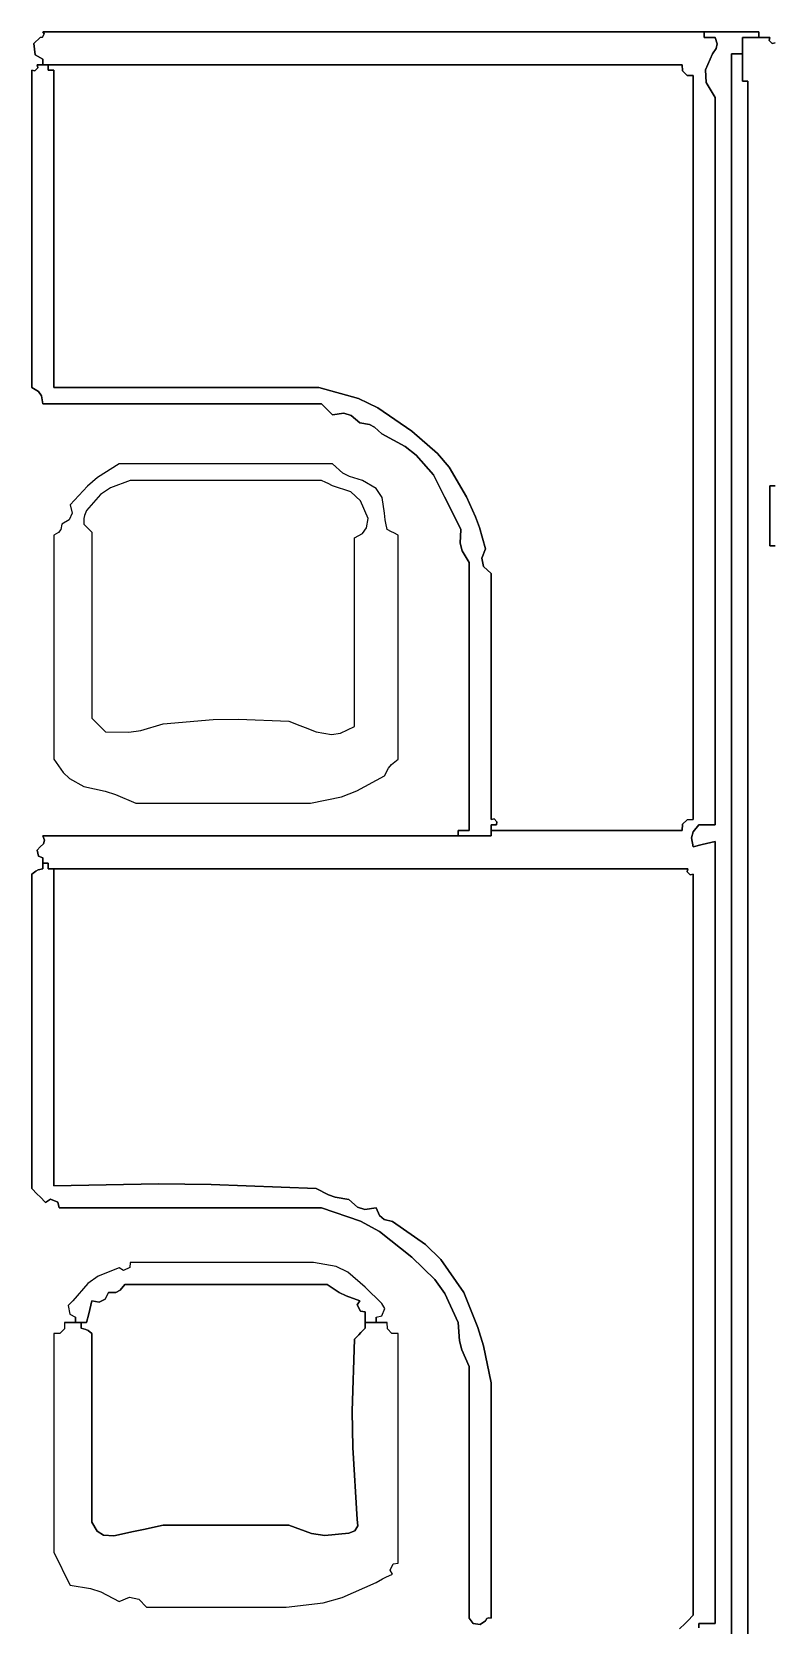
# Model space of a CAD drawing. Extents: x 0 to 5.85, y 0 to 5.4.
# Drawn here: x 1.524 to 1.977, y 0.776 to 1.747 of the extents above; entities that cross this region are included whole.
import ezdxf

# ---------------------------------------------------------------- set-up
doc = ezdxf.new("R2010")
doc.units = 0
doc.header["$LTSCALE"] = 0.40404
doc.layers.get('0').update_dxf_attribs({"linetype": 'CONTINUOUS'})

msp = doc.modelspace()

# ---------------------------------------------------------------- linework, layer by layer
for p, q in [((1.524868, 1.740035), (1.528725, 1.74378)), ((1.528725, 1.74378), (1.524868, 1.740035)), ((1.525731, 1.733123), (1.524868, 1.740035)), ((1.524868, 1.740035), (1.525731, 1.733123)), ((1.528725, 1.74378), (1.530207, 1.743939)), ((1.530207, 1.743939), (1.528725, 1.74378)), ((1.530207, 1.743939), (1.531154, 1.745832)), ((1.531154, 1.745832), (1.530207, 1.743939)), ((1.531154, 1.745832), (1.530392, 1.747114)), ((1.530392, 1.747114), (1.96717, 1.747114)), ((1.96717, 1.747114), (1.530392, 1.747114)), ((1.530392, 1.747114), (1.96717, 1.747114)), ((1.933828, 1.747114), (1.530392, 1.747114)), ((1.530392, 1.747114), (1.933828, 1.747114)), ((1.933828, 1.747114), (1.530392, 1.747114)), ((1.530392, 1.747114), (1.531154, 1.745832)), ((1.933828, 1.74378), (1.933828, 1.747114)), ((1.933828, 1.747114), (1.933828, 1.74378)), ((1.933828, 1.74378), (1.933828, 1.747114)), ((1.96717, 1.747114), (1.933828, 1.747114)), ((1.933828, 1.747114), (1.96717, 1.747114)), ((1.96717, 1.747114), (1.933828, 1.747114)), ((1.933828, 1.747114), (1.933828, 1.74378)), ((1.933828, 1.74378), (1.933828, 1.747114)), ((1.933828, 1.747114), (1.933828, 1.74378)), ((1.936496, 1.74378), (1.933828, 1.74378)), ((1.933828, 1.74378), (1.936496, 1.74378)), ((1.937829, 1.74378), (1.936496, 1.74378)), ((1.936496, 1.74378), (1.937829, 1.74378)), ((1.940497, 1.74378), (1.937829, 1.74378)), ((1.937829, 1.74378), (1.940497, 1.74378)), ((1.941684, 1.739901), (1.940497, 1.74378)), ((1.940497, 1.74378), (1.941684, 1.739901)), ((1.941211, 1.737061), (1.941684, 1.739901)), ((1.941684, 1.739901), (1.941211, 1.737061)), ((1.957168, 1.733777), (1.957168, 1.74378)), ((1.957168, 1.74378), (1.957168, 1.733777)), ((1.957168, 1.733777), (1.957168, 1.74378)), ((1.957168, 1.74378), (1.96717, 1.74378)), ((1.96717, 1.74378), (1.957168, 1.74378)), ((1.957168, 1.74378), (1.96717, 1.74378)), ((1.973839, 1.74378), (1.957168, 1.74378)), ((1.957168, 1.74378), (1.973839, 1.74378)), ((1.973839, 1.74378), (1.957168, 1.74378)), ((1.957168, 1.74378), (1.957168, 1.717106)), ((1.957168, 1.717106), (1.957168, 1.74378)), ((1.957168, 1.74378), (1.957168, 1.717106)), ((1.96717, 1.747114), (1.96717, 1.74378)), ((1.96717, 1.74378), (1.96717, 1.747114)), ((1.96717, 1.747114), (1.96717, 1.74378)), ((1.96717, 1.74378), (1.96717, 1.747114)), ((1.96717, 1.747114), (1.96717, 1.74378)), ((1.96717, 1.74378), (1.96717, 1.747114)), ((1.96717, 1.74378), (1.973839, 1.74378)), ((1.973839, 1.74378), (1.96717, 1.74378)), ((1.96717, 1.74378), (1.973839, 1.74378)), ((1.973839, 1.74378), (1.973437, 1.741937)), ((1.973437, 1.741937), (1.973839, 1.74378)), ((1.973437, 1.741937), (1.97533, 1.740044)), ((1.97533, 1.740044), (1.973437, 1.741937)), ((1.97533, 1.740044), (1.977173, 1.740446)), ((1.977173, 1.740446), (1.97533, 1.740044)), ((1.530392, 1.730443), (1.525731, 1.733123)), ((1.525731, 1.733123), (1.530392, 1.730443)), ((1.530392, 1.727109), (1.530392, 1.730443)), ((1.530392, 1.730443), (1.530392, 1.727109)), ((1.530392, 1.727109), (1.530392, 1.730443)), ((1.530392, 1.730443), (1.530392, 1.727109)), ((1.530392, 1.727109), (1.530392, 1.730443)), ((1.530392, 1.730443), (1.530392, 1.727109)), ((1.934556, 1.723978), (1.93883, 1.733777)), ((1.93883, 1.733777), (1.934556, 1.723978)), ((1.93883, 1.733777), (1.941211, 1.737061)), ((1.941211, 1.737061), (1.93883, 1.733777)), ((1.950499, 1.125621), (1.950499, 1.733777)), ((1.950499, 1.733777), (1.957168, 1.733777)), ((1.957168, 1.733777), (1.950499, 1.733777)), ((1.950499, 1.733777), (1.957168, 1.733777)), ((1.957168, 1.733777), (1.950499, 1.733777)), ((1.950499, 1.733777), (1.957168, 1.733777)), ((1.957168, 1.733777), (1.950499, 1.733777)), ((1.950499, 1.733777), (1.950499, 1.125621)), ((1.957168, 1.717106), (1.957168, 1.733777)), ((1.957168, 1.733777), (1.957168, 1.717106)), ((1.957168, 1.717106), (1.957168, 1.733777)), ((1.523723, 1.646421), (1.523723, 1.723775)), ((1.523723, 1.723775), (1.525566, 1.723373)), ((1.525566, 1.723373), (1.523723, 1.723775)), ((1.523723, 1.723775), (1.523723, 1.646421)), ((1.525566, 1.723373), (1.527459, 1.725266)), ((1.527459, 1.725266), (1.525566, 1.723373)), ((1.527459, 1.725266), (1.527058, 1.727109)), ((1.527058, 1.727109), (1.530392, 1.727109)), ((1.530392, 1.727109), (1.527058, 1.727109)), ((1.527058, 1.727109), (1.530392, 1.727109)), ((1.533726, 1.727109), (1.527058, 1.727109)), ((1.527058, 1.727109), (1.533726, 1.727109)), ((1.533726, 1.727109), (1.527058, 1.727109)), ((1.527058, 1.727109), (1.527459, 1.725266)), ((1.530392, 1.727109), (1.920492, 1.727109)), ((1.920492, 1.727109), (1.530392, 1.727109)), ((1.530392, 1.727109), (1.920492, 1.727109)), ((1.533726, 1.723775), (1.533726, 1.727109)), ((1.533726, 1.727109), (1.533726, 1.723775)), ((1.533726, 1.723775), (1.533726, 1.727109)), ((1.920492, 1.727109), (1.533726, 1.727109)), ((1.533726, 1.727109), (1.920492, 1.727109)), ((1.920492, 1.727109), (1.533726, 1.727109)), ((1.533726, 1.727109), (1.533726, 1.723775)), ((1.533726, 1.723775), (1.533726, 1.727109)), ((1.533726, 1.727109), (1.533726, 1.723775)), ((1.53506, 1.723775), (1.533726, 1.723775)), ((1.533726, 1.723775), (1.53506, 1.723775)), ((1.535726, 1.723775), (1.53506, 1.723775)), ((1.53506, 1.723775), (1.535726, 1.723775)), ((1.53706, 1.723775), (1.535726, 1.723775)), ((1.535726, 1.723775), (1.53706, 1.723775)), ((1.53706, 1.646421), (1.53706, 1.723775)), ((1.53706, 1.723775), (1.53706, 1.646421)), ((1.920625, 1.723339), (1.920492, 1.727109)), ((1.920492, 1.727109), (1.920625, 1.723339)), ((1.92339, 1.720574), (1.920625, 1.723339)), ((1.920625, 1.723339), (1.92339, 1.720574)), ((1.92716, 1.72044), (1.92339, 1.720574)), ((1.92339, 1.720574), (1.92716, 1.72044)), ((1.92716, 1.539061), (1.92716, 1.72044)), ((1.92716, 1.72044), (1.92716, 1.539061)), ((1.935037, 1.716294), (1.934556, 1.723978)), ((1.934556, 1.723978), (1.935037, 1.716294)), ((1.940497, 1.707104), (1.935037, 1.716294)), ((1.935037, 1.716294), (1.940497, 1.707104)), ((1.957168, 1.717106), (1.958501, 1.717106)), ((1.958501, 1.717106), (1.957168, 1.717106)), ((1.958501, 1.717106), (1.959168, 1.717106)), ((1.959168, 1.717106), (1.958501, 1.717106)), ((1.959168, 1.717106), (1.960502, 1.717106)), ((1.960502, 1.717106), (1.959168, 1.717106)), ((1.960502, 1.717106), (1.960502, 1.116953)), ((1.960502, 1.116953), (1.960502, 1.717106)), ((1.940497, 1.529725), (1.940497, 1.707104)), ((1.940497, 1.707104), (1.940497, 1.529725)), ((1.523723, 1.607745), (1.523723, 1.646421)), ((1.523723, 1.646421), (1.523723, 1.607745)), ((1.53706, 1.607745), (1.53706, 1.646421)), ((1.53706, 1.646421), (1.53706, 1.607745)), ((1.523723, 1.530392), (1.523723, 1.607745)), ((1.523723, 1.607745), (1.523723, 1.530392)), ((1.53706, 1.530392), (1.53706, 1.607745)), ((1.53706, 1.607745), (1.53706, 1.530392)), ((1.92716, 1.448371), (1.92716, 1.539061)), ((1.92716, 1.539061), (1.92716, 1.448371)), ((1.52783, 1.527891), (1.523723, 1.530392)), ((1.523723, 1.530392), (1.52783, 1.527891)), ((1.529663, 1.525142), (1.52783, 1.527891)), ((1.52783, 1.527891), (1.529663, 1.525142)), ((1.530392, 1.520389), (1.529663, 1.525142)), ((1.529663, 1.525142), (1.530392, 1.520389)), ((1.601743, 1.530392), (1.53706, 1.530392)), ((1.53706, 1.530392), (1.601743, 1.530392)), ((1.634085, 1.530392), (1.601743, 1.530392)), ((1.601743, 1.530392), (1.634085, 1.530392)), ((1.698768, 1.530392), (1.634085, 1.530392)), ((1.634085, 1.530392), (1.698768, 1.530392)), ((1.722886, 1.523595), (1.698768, 1.530392)), ((1.698768, 1.530392), (1.722886, 1.523595)), ((1.940497, 1.441036), (1.940497, 1.529725)), ((1.940497, 1.529725), (1.940497, 1.441036)), ((1.598409, 1.520389), (1.530392, 1.520389)), ((1.530392, 1.520389), (1.598409, 1.520389)), ((1.632418, 1.520389), (1.598409, 1.520389)), ((1.598409, 1.520389), (1.632418, 1.520389)), ((1.700435, 1.520389), (1.632418, 1.520389)), ((1.632418, 1.520389), (1.700435, 1.520389)), ((1.703103, 1.517722), (1.700435, 1.520389)), ((1.700435, 1.520389), (1.703103, 1.517722)), ((1.704436, 1.516388), (1.703103, 1.517722)), ((1.703103, 1.517722), (1.704436, 1.516388)), ((1.707104, 1.513721), (1.704436, 1.516388)), ((1.704436, 1.516388), (1.707104, 1.513721)), ((1.73484, 1.51797), (1.722886, 1.523595)), ((1.722886, 1.523595), (1.73484, 1.51797)), ((1.755449, 1.503718), (1.73484, 1.51797)), ((1.73484, 1.51797), (1.755449, 1.503718)), ((1.714, 1.514672), (1.707104, 1.513721)), ((1.707104, 1.513721), (1.714, 1.514672)), ((1.71854, 1.51331), (1.714, 1.514672)), ((1.714, 1.514672), (1.71854, 1.51331)), ((1.723775, 1.50872), (1.71854, 1.51331)), ((1.71854, 1.51331), (1.723775, 1.50872)), ((1.729649, 1.507689), (1.723775, 1.50872)), ((1.723775, 1.50872), (1.729649, 1.507689)), ((1.732762, 1.506133), (1.729649, 1.507689)), ((1.729649, 1.507689), (1.732762, 1.506133)), ((1.737111, 1.502051), (1.732762, 1.506133)), ((1.732762, 1.506133), (1.737111, 1.502051)), ((1.751351, 1.494447), (1.737111, 1.502051)), ((1.737111, 1.502051), (1.751351, 1.494447)), ((1.771248, 1.490139), (1.755449, 1.503718)), ((1.755449, 1.503718), (1.771248, 1.490139)), ((1.758085, 1.489131), (1.751351, 1.494447)), ((1.751351, 1.494447), (1.758085, 1.489131)), ((1.768786, 1.477045), (1.758085, 1.489131)), ((1.758085, 1.489131), (1.768786, 1.477045)), ((1.778283, 1.481696), (1.771248, 1.490139)), ((1.771248, 1.490139), (1.778283, 1.481696)), ((1.57707, 1.483713), (1.563811, 1.475448)), ((1.629084, 1.483713), (1.57707, 1.483713)), ((1.65509, 1.483713), (1.629084, 1.483713)), ((1.707104, 1.483713), (1.65509, 1.483713)), ((1.713372, 1.478188), (1.707104, 1.483713)), ((1.717403, 1.475989), (1.713372, 1.478188)), ((1.775455, 1.463708), (1.768786, 1.477045)), ((1.768786, 1.477045), (1.775455, 1.463708)), ((1.788791, 1.463708), (1.778283, 1.481696)), ((1.778283, 1.481696), (1.788791, 1.463708)), ((1.557583, 1.470259), (1.547063, 1.458707)), ((1.563811, 1.475448), (1.557583, 1.470259)), ((1.571634, 1.469117), (1.565689, 1.46503)), ((1.583739, 1.473711), (1.571634, 1.469117)), ((1.630417, 1.473711), (1.583739, 1.473711)), ((1.653757, 1.473711), (1.630417, 1.473711)), ((1.700435, 1.473711), (1.653757, 1.473711)), ((1.703103, 1.472377), (1.700435, 1.473711)), ((1.704436, 1.47171), (1.703103, 1.472377)), ((1.707104, 1.470376), (1.704436, 1.47171)), ((1.718309, 1.466684), (1.707104, 1.470376)), ((1.725442, 1.473711), (1.717403, 1.475989)), ((1.7242, 1.461245), (1.718309, 1.466684)), ((1.733656, 1.468708), (1.725442, 1.473711)), ((1.73732, 1.463212), (1.733656, 1.468708)), ((1.975172, 1.470376), (1.973839, 1.470376)), ((1.973839, 1.470376), (1.973839, 1.455706)), ((1.973839, 1.455706), (1.973839, 1.470376)), ((1.973839, 1.470376), (1.975172, 1.470376)), ((1.975839, 1.470376), (1.975172, 1.470376)), ((1.975172, 1.470376), (1.975839, 1.470376)), ((1.977173, 1.470376), (1.975839, 1.470376)), ((1.975839, 1.470376), (1.977173, 1.470376)), ((1.547063, 1.458707), (1.548224, 1.453763)), ((1.565689, 1.46503), (1.557065, 1.455373)), ((1.728776, 1.450371), (1.7242, 1.461245)), ((1.738778, 1.453705), (1.73732, 1.463212)), ((1.778789, 1.45704), (1.775455, 1.463708)), ((1.775455, 1.463708), (1.778789, 1.45704)), ((1.785457, 1.443703), (1.778789, 1.45704)), ((1.778789, 1.45704), (1.785457, 1.443703)), ((1.794388, 1.45142), (1.788791, 1.463708)), ((1.788791, 1.463708), (1.794388, 1.45142)), ((1.546442, 1.449606), (1.542061, 1.447037)), ((1.548224, 1.453763), (1.546442, 1.449606)), ((1.555508, 1.450436), (1.555398, 1.447037)), ((1.555859, 1.452193), (1.555508, 1.450436)), ((1.557065, 1.455373), (1.555859, 1.452193)), ((1.727873, 1.444706), (1.728776, 1.450371)), ((1.739261, 1.449678), (1.738778, 1.453705)), ((1.739596, 1.447669), (1.739261, 1.449678)), ((1.740446, 1.443703), (1.739596, 1.447669)), ((1.796748, 1.445015), (1.794388, 1.45142)), ((1.794388, 1.45142), (1.796748, 1.445015)), ((1.92716, 1.266991), (1.92716, 1.448371)), ((1.92716, 1.448371), (1.92716, 1.266991)), ((1.973839, 1.455706), (1.973839, 1.448371)), ((1.973839, 1.448371), (1.973839, 1.455706)), ((1.973839, 1.448371), (1.973839, 1.4337)), ((1.973839, 1.4337), (1.973839, 1.448371)), ((1.540037, 1.441871), (1.53706, 1.440369)), ((1.53706, 1.440369), (1.53706, 1.385688)), ((1.541453, 1.443759), (1.540037, 1.441871)), ((1.542061, 1.447037), (1.541453, 1.443759)), ((1.555398, 1.447037), (1.557399, 1.445037)), ((1.557399, 1.445037), (1.558399, 1.444036)), ((1.558399, 1.444036), (1.560399, 1.442036)), ((1.560399, 1.442036), (1.560399, 1.396691)), ((1.72044, 1.438702), (1.725506, 1.441393)), ((1.72044, 1.39269), (1.72044, 1.438702)), ((1.725506, 1.441393), (1.727873, 1.444706)), ((1.743113, 1.442369), (1.740446, 1.443703)), ((1.744447, 1.441702), (1.743113, 1.442369)), ((1.747114, 1.440369), (1.744447, 1.441702)), ((1.747114, 1.385688), (1.747114, 1.440369)), ((1.785016, 1.435466), (1.785457, 1.443703)), ((1.785457, 1.443703), (1.785016, 1.435466)), ((1.800461, 1.432033), (1.796748, 1.445015)), ((1.796748, 1.445015), (1.800461, 1.432033)), ((1.940497, 1.263657), (1.940497, 1.441036)), ((1.940497, 1.441036), (1.940497, 1.263657)), ((1.786193, 1.430758), (1.785016, 1.435466)), ((1.785016, 1.435466), (1.786193, 1.430758)), ((1.790458, 1.423698), (1.786193, 1.430758)), ((1.786193, 1.430758), (1.790458, 1.423698)), ((1.798106, 1.426354), (1.800461, 1.432033)), ((1.800461, 1.432033), (1.798106, 1.426354)), ((1.973839, 1.4337), (1.975172, 1.4337)), ((1.975172, 1.4337), (1.973839, 1.4337)), ((1.975172, 1.4337), (1.975839, 1.4337)), ((1.975839, 1.4337), (1.975172, 1.4337)), ((1.975839, 1.4337), (1.977173, 1.4337)), ((1.977173, 1.4337), (1.975839, 1.4337)), ((1.790458, 1.358348), (1.790458, 1.423698)), ((1.790458, 1.423698), (1.790458, 1.358348)), ((1.799257, 1.421177), (1.798106, 1.426354)), ((1.798106, 1.426354), (1.799257, 1.421177)), ((1.803795, 1.417029), (1.799257, 1.421177)), ((1.799257, 1.421177), (1.803795, 1.417029)), ((1.803795, 1.357014), (1.803795, 1.417029)), ((1.803795, 1.417029), (1.803795, 1.357014)), ((1.560399, 1.396691), (1.560399, 1.374018)), ((1.72044, 1.369684), (1.72044, 1.39269)), ((1.53706, 1.385688), (1.53706, 1.358348)), ((1.747114, 1.358348), (1.747114, 1.385688)), ((1.560399, 1.374018), (1.560399, 1.328673)), ((1.72044, 1.323672), (1.72044, 1.369684)), ((1.53706, 1.358348), (1.53706, 1.303667)), ((1.747114, 1.303667), (1.747114, 1.358348)), ((1.790458, 1.325673), (1.790458, 1.358348)), ((1.790458, 1.358348), (1.790458, 1.325673)), ((1.803795, 1.327006), (1.803795, 1.357014)), ((1.803795, 1.357014), (1.803795, 1.327006)), ((1.560399, 1.328673), (1.563734, 1.325339)), ((1.563734, 1.325339), (1.565401, 1.323672)), ((1.565401, 1.323672), (1.568735, 1.320338)), ((1.58288, 1.320208), (1.590201, 1.321254)), ((1.590201, 1.321254), (1.603744, 1.325339)), ((1.603744, 1.325339), (1.634319, 1.327897)), ((1.634319, 1.327897), (1.649773, 1.328233)), ((1.649773, 1.328233), (1.68043, 1.327006)), ((1.68043, 1.327006), (1.687099, 1.324339)), ((1.687099, 1.324339), (1.690433, 1.323005)), ((1.690433, 1.323005), (1.697101, 1.320338)), ((1.711946, 1.319576), (1.72044, 1.323672)), ((1.790458, 1.260323), (1.790458, 1.325673)), ((1.790458, 1.325673), (1.790458, 1.260323)), ((1.803795, 1.266991), (1.803795, 1.327006)), ((1.803795, 1.327006), (1.803795, 1.266991)), ((1.568735, 1.320338), (1.58288, 1.320208)), ((1.697101, 1.320338), (1.706403, 1.318784)), ((1.706403, 1.318784), (1.711946, 1.319576)), ((1.53706, 1.303667), (1.542734, 1.295538)), ((1.743026, 1.30044), (1.747114, 1.303667)), ((1.542734, 1.295538), (1.546767, 1.291872)), ((1.546767, 1.291872), (1.555398, 1.286996)), ((1.721985, 1.284358), (1.738778, 1.293665)), ((1.738778, 1.293665), (1.741215, 1.298268)), ((1.741215, 1.298268), (1.743026, 1.30044)), ((1.555398, 1.286996), (1.568378, 1.284158)), ((1.568378, 1.284158), (1.574817, 1.282125)), ((1.574817, 1.282125), (1.587073, 1.276994)), ((1.712571, 1.280871), (1.721985, 1.284358)), ((1.587073, 1.276994), (1.629751, 1.276994)), ((1.629751, 1.276994), (1.651089, 1.276994)), ((1.651089, 1.276994), (1.693767, 1.276994)), ((1.693767, 1.276994), (1.712571, 1.280871)), ((1.805655, 1.267307), (1.803795, 1.266991)), ((1.803795, 1.266991), (1.805655, 1.267307)), ((1.803795, 1.256988), (1.803795, 1.263657)), ((1.803795, 1.263657), (1.803795, 1.256988)), ((1.803795, 1.256988), (1.803795, 1.263657)), ((1.803795, 1.263657), (1.805129, 1.263657)), ((1.805129, 1.263657), (1.803795, 1.263657)), ((1.803795, 1.263657), (1.803795, 1.260323)), ((1.803795, 1.260323), (1.803795, 1.263657)), ((1.803795, 1.263657), (1.803795, 1.260323)), ((1.805129, 1.263657), (1.805796, 1.263657)), ((1.805796, 1.263657), (1.805129, 1.263657)), ((1.807445, 1.265516), (1.805655, 1.267307)), ((1.805655, 1.267307), (1.807445, 1.265516)), ((1.805796, 1.263657), (1.807129, 1.263657)), ((1.807129, 1.263657), (1.805796, 1.263657)), ((1.807129, 1.263657), (1.807445, 1.265516)), ((1.807445, 1.265516), (1.807129, 1.263657)), ((1.920492, 1.260323), (1.920625, 1.264092)), ((1.920625, 1.264092), (1.920492, 1.260323)), ((1.920625, 1.264092), (1.92339, 1.266858)), ((1.92339, 1.266858), (1.920625, 1.264092)), ((1.92339, 1.266858), (1.92716, 1.266991)), ((1.92716, 1.266991), (1.92339, 1.266858)), ((1.927021, 1.259394), (1.930494, 1.263657)), ((1.930494, 1.263657), (1.927021, 1.259394)), ((1.930494, 1.263657), (1.934495, 1.263657)), ((1.934495, 1.263657), (1.930494, 1.263657)), ((1.934495, 1.263657), (1.936496, 1.263657)), ((1.936496, 1.263657), (1.934495, 1.263657)), ((1.936496, 1.263657), (1.940497, 1.263657)), ((1.940497, 1.263657), (1.936496, 1.263657)), ((1.531438, 1.254446), (1.530392, 1.256988)), ((1.530392, 1.256988), (1.78379, 1.256988)), ((1.78379, 1.256988), (1.530392, 1.256988)), ((1.530392, 1.256988), (1.78379, 1.256988)), ((1.803795, 1.256988), (1.530392, 1.256988)), ((1.530392, 1.256988), (1.803795, 1.256988)), ((1.803795, 1.256988), (1.530392, 1.256988)), ((1.530392, 1.256988), (1.531438, 1.254446)), ((1.530844, 1.252071), (1.531438, 1.254446)), ((1.531438, 1.254446), (1.530844, 1.252071)), ((1.78379, 1.256988), (1.78379, 1.260323)), ((1.78379, 1.260323), (1.78379, 1.256988)), ((1.78379, 1.256988), (1.78379, 1.260323)), ((1.78379, 1.260323), (1.786457, 1.260323)), ((1.786457, 1.260323), (1.78379, 1.260323)), ((1.78379, 1.260323), (1.78379, 1.256988)), ((1.78379, 1.256988), (1.78379, 1.260323)), ((1.78379, 1.260323), (1.78379, 1.256988)), ((1.78379, 1.256988), (1.803795, 1.256988)), ((1.803795, 1.256988), (1.78379, 1.256988)), ((1.78379, 1.256988), (1.803795, 1.256988)), ((1.786457, 1.260323), (1.787791, 1.260323)), ((1.787791, 1.260323), (1.786457, 1.260323)), ((1.787791, 1.260323), (1.790458, 1.260323)), ((1.790458, 1.260323), (1.787791, 1.260323)), ((1.803795, 1.260323), (1.920492, 1.260323)), ((1.920492, 1.260323), (1.803795, 1.260323)), ((1.803795, 1.260323), (1.920492, 1.260323)), ((1.920492, 1.260323), (1.803795, 1.260323)), ((1.803795, 1.260323), (1.920492, 1.260323)), ((1.920492, 1.260323), (1.803795, 1.260323)), ((1.803795, 1.260323), (1.803795, 1.256988)), ((1.803795, 1.256988), (1.803795, 1.260323)), ((1.803795, 1.260323), (1.803795, 1.256988)), ((1.926101, 1.255716), (1.927021, 1.259394)), ((1.927021, 1.259394), (1.926101, 1.255716)), ((1.92716, 1.25032), (1.926101, 1.255716)), ((1.926101, 1.255716), (1.92716, 1.25032)), ((1.940497, 1.253654), (1.935162, 1.252321)), ((1.935162, 1.252321), (1.940497, 1.253654)), ((1.940497, 1.062939), (1.940497, 1.253654)), ((1.940497, 1.253654), (1.940497, 1.062939)), ((1.526898, 1.248265), (1.528725, 1.25032)), ((1.528725, 1.25032), (1.526898, 1.248265)), ((1.527813, 1.244606), (1.526898, 1.248265)), ((1.526898, 1.248265), (1.527813, 1.244606)), ((1.530392, 1.243652), (1.527813, 1.244606)), ((1.527813, 1.244606), (1.530392, 1.243652)), ((1.528725, 1.25032), (1.530844, 1.252071)), ((1.530844, 1.252071), (1.528725, 1.25032)), ((1.530392, 1.236983), (1.530392, 1.243652)), ((1.530392, 1.243652), (1.530392, 1.236983)), ((1.530392, 1.236983), (1.530392, 1.243652)), ((1.530392, 1.243652), (1.530392, 1.240318)), ((1.530392, 1.240318), (1.530392, 1.243652)), ((1.530392, 1.243652), (1.530392, 1.240318)), ((1.932495, 1.251654), (1.92716, 1.25032)), ((1.92716, 1.25032), (1.932495, 1.251654)), ((1.935162, 1.252321), (1.932495, 1.251654)), ((1.932495, 1.251654), (1.935162, 1.252321)), ((1.523723, 1.233649), (1.52608, 1.235477)), ((1.52608, 1.235477), (1.523723, 1.233649)), ((1.523723, 1.156963), (1.523723, 1.233649)), ((1.523723, 1.233649), (1.523723, 1.156963)), ((1.52608, 1.235477), (1.527516, 1.236195)), ((1.527516, 1.236195), (1.52608, 1.235477)), ((1.527516, 1.236195), (1.530392, 1.236983)), ((1.530392, 1.236983), (1.527516, 1.236195)), ((1.533726, 1.240318), (1.530392, 1.240318)), ((1.530392, 1.240318), (1.533726, 1.240318)), ((1.533726, 1.240318), (1.530392, 1.240318)), ((1.530392, 1.240318), (1.530392, 1.236983)), ((1.530392, 1.236983), (1.530392, 1.240318)), ((1.530392, 1.240318), (1.530392, 1.236983)), ((1.530392, 1.240318), (1.533726, 1.240318)), ((1.533726, 1.240318), (1.530392, 1.240318)), ((1.530392, 1.240318), (1.533726, 1.240318)), ((1.533726, 1.238984), (1.533726, 1.240318)), ((1.533726, 1.240318), (1.533726, 1.238984)), ((1.533726, 1.238317), (1.533726, 1.238984)), ((1.533726, 1.238984), (1.533726, 1.238317)), ((1.533726, 1.236983), (1.533726, 1.238317)), ((1.533726, 1.238317), (1.533726, 1.236983)), ((1.53706, 1.236983), (1.533726, 1.236983)), ((1.533726, 1.236983), (1.53706, 1.236983)), ((1.53706, 1.236983), (1.533726, 1.236983)), ((1.533726, 1.236983), (1.923826, 1.236983)), ((1.923826, 1.236983), (1.533726, 1.236983)), ((1.533726, 1.236983), (1.923826, 1.236983)), ((1.923826, 1.236983), (1.53706, 1.236983)), ((1.53706, 1.236983), (1.923826, 1.236983)), ((1.923826, 1.236983), (1.53706, 1.236983)), ((1.53706, 1.236983), (1.53706, 1.0436)), ((1.53706, 1.0436), (1.53706, 1.236983)), ((1.53706, 1.236983), (1.53706, 1.0436)), ((1.53706, 1.0436), (1.53706, 1.236983)), ((1.53706, 1.236983), (1.53706, 1.0436)), ((1.53706, 1.0436), (1.53706, 1.236983)), ((1.923424, 1.23514), (1.923826, 1.236983)), ((1.923826, 1.236983), (1.923424, 1.23514)), ((1.925317, 1.233247), (1.923424, 1.23514)), ((1.923424, 1.23514), (1.925317, 1.233247)), ((1.92716, 1.233649), (1.925317, 1.233247)), ((1.925317, 1.233247), (1.92716, 1.233649)), ((1.92716, 1.052936), (1.92716, 1.233649)), ((1.92716, 1.233649), (1.92716, 1.052936)), ((1.523723, 1.11862), (1.523723, 1.156963)), ((1.523723, 1.156963), (1.523723, 1.11862)), ((1.523723, 1.041933), (1.523723, 1.11862)), ((1.523723, 1.11862), (1.523723, 1.041933)), ((1.950499, 0.821544), (1.950499, 1.125621)), ((1.950499, 1.125621), (1.950499, 0.821544)), ((1.960502, 1.116953), (1.960502, 0.816876)), ((1.960502, 0.816876), (1.960502, 1.116953)), ((1.940497, 0.967581), (1.940497, 1.062939)), ((1.940497, 1.062939), (1.940497, 0.967581)), ((1.92716, 0.96258), (1.92716, 1.052936)), ((1.92716, 1.052936), (1.92716, 0.96258)), ((1.527058, 1.038599), (1.523723, 1.041933)), ((1.523723, 1.041933), (1.527058, 1.038599)), ((1.53706, 1.0436), (1.601067, 1.044881)), ((1.601067, 1.044881), (1.53706, 1.0436)), ((1.601067, 1.044881), (1.633135, 1.044547)), ((1.633135, 1.044547), (1.601067, 1.044881)), ((1.633135, 1.044547), (1.697101, 1.041933)), ((1.697101, 1.041933), (1.633135, 1.044547)), ((1.697101, 1.041933), (1.704615, 1.0381)), ((1.704615, 1.0381), (1.697101, 1.041933)), ((1.528725, 1.036932), (1.527058, 1.038599)), ((1.527058, 1.038599), (1.528725, 1.036932)), ((1.532059, 1.033598), (1.528725, 1.036932)), ((1.528725, 1.036932), (1.532059, 1.033598)), ((1.535093, 1.035519), (1.532059, 1.033598)), ((1.532059, 1.033598), (1.535093, 1.035519)), ((1.539522, 1.033747), (1.535093, 1.035519)), ((1.535093, 1.035519), (1.539522, 1.033747)), ((1.540394, 1.030264), (1.539522, 1.033747)), ((1.539522, 1.033747), (1.540394, 1.030264)), ((1.604411, 1.030264), (1.540394, 1.030264)), ((1.540394, 1.030264), (1.604411, 1.030264)), ((1.636419, 1.030264), (1.604411, 1.030264)), ((1.604411, 1.030264), (1.636419, 1.030264)), ((1.700435, 1.030264), (1.636419, 1.030264)), ((1.636419, 1.030264), (1.700435, 1.030264)), ((1.724121, 1.022059), (1.700435, 1.030264)), ((1.700435, 1.030264), (1.724121, 1.022059)), ((1.704615, 1.0381), (1.708795, 1.036707)), ((1.708795, 1.036707), (1.704615, 1.0381)), ((1.708795, 1.036707), (1.717106, 1.035265)), ((1.717106, 1.035265), (1.708795, 1.036707)), ((1.717106, 1.035265), (1.722341, 1.030675)), ((1.722341, 1.030675), (1.717106, 1.035265)), ((1.722341, 1.030675), (1.72688, 1.029313)), ((1.72688, 1.029313), (1.722341, 1.030675)), ((1.72688, 1.029313), (1.733777, 1.030264)), ((1.733777, 1.030264), (1.72688, 1.029313)), ((1.733777, 1.030264), (1.735879, 1.025498)), ((1.735879, 1.025498), (1.733777, 1.030264)), ((1.735728, 1.015728), (1.724121, 1.022059)), ((1.724121, 1.022059), (1.735728, 1.015728)), ((1.735879, 1.025498), (1.738714, 1.023136)), ((1.738714, 1.023136), (1.735879, 1.025498)), ((1.738714, 1.023136), (1.74378, 1.021928)), ((1.74378, 1.021928), (1.738714, 1.023136)), ((1.74378, 1.021928), (1.763924, 1.007949)), ((1.763924, 1.007949), (1.74378, 1.021928)), ((1.755449, 1.000256), (1.735728, 1.015728)), ((1.735728, 1.015728), (1.755449, 1.000256)), ((1.763924, 1.007949), (1.773145, 0.998728)), ((1.773145, 0.998728), (1.763924, 1.007949)), ((1.57707, 0.993588), (1.564153, 0.98852)), ((1.579634, 0.992064), (1.57707, 0.993588)), ((1.58342, 0.993957), (1.579634, 0.992064)), ((1.583739, 0.996922), (1.58342, 0.993957)), ((1.628417, 0.996922), (1.583739, 0.996922)), ((1.650756, 0.996922), (1.628417, 0.996922)), ((1.695434, 0.996922), (1.650756, 0.996922)), ((1.709247, 0.994524), (1.695434, 0.996922)), ((1.716503, 0.991087), (1.709247, 0.994524)), ((1.727109, 0.981918), (1.716503, 0.991087)), ((1.769503, 0.986576), (1.755449, 1.000256)), ((1.755449, 1.000256), (1.769503, 0.986576)), ((1.773145, 0.998728), (1.787124, 0.978584)), ((1.787124, 0.978584), (1.773145, 0.998728)), ((1.55783, 0.984057), (1.54873, 0.973583)), ((1.564153, 0.98852), (1.55783, 0.984057)), ((1.577613, 0.98009), (1.580405, 0.983585)), ((1.580405, 0.983585), (1.577613, 0.98009)), ((1.580405, 0.983585), (1.629751, 0.983585)), ((1.629751, 0.983585), (1.580405, 0.983585)), ((1.629751, 0.983585), (1.654424, 0.983585)), ((1.654424, 0.983585), (1.629751, 0.983585)), ((1.654424, 0.983585), (1.703769, 0.983585)), ((1.703769, 0.983585), (1.654424, 0.983585)), ((1.703769, 0.983585), (1.71124, 0.978662)), ((1.71124, 0.978662), (1.703769, 0.983585)), ((1.73111, 0.977917), (1.727109, 0.981918)), ((1.775548, 0.978042), (1.769503, 0.986576)), ((1.769503, 0.986576), (1.775548, 0.978042)), ((1.54873, 0.973583), (1.545968, 0.970612)), ((1.559066, 0.968248), (1.560399, 0.973583)), ((1.560399, 0.973583), (1.559066, 0.968248)), ((1.560399, 0.973583), (1.564807, 0.972817)), ((1.564807, 0.972817), (1.560399, 0.973583)), ((1.564807, 0.972817), (1.56837, 0.974599)), ((1.56837, 0.974599), (1.564807, 0.972817)), ((1.56837, 0.974599), (1.570402, 0.978584)), ((1.570402, 0.978584), (1.56837, 0.974599)), ((1.570402, 0.978584), (1.574873, 0.978719)), ((1.574873, 0.978719), (1.570402, 0.978584)), ((1.574873, 0.978719), (1.577613, 0.98009)), ((1.577613, 0.98009), (1.574873, 0.978719)), ((1.71124, 0.978662), (1.715354, 0.976605)), ((1.715354, 0.976605), (1.71124, 0.978662)), ((1.715354, 0.976605), (1.723775, 0.973583)), ((1.723775, 0.973583), (1.715354, 0.976605)), ((1.723775, 0.973583), (1.722251, 0.971019)), ((1.722251, 0.971019), (1.723775, 0.973583)), ((1.73311, 0.975917), (1.73111, 0.977917)), ((1.737111, 0.971915), (1.73311, 0.975917)), ((1.739032, 0.968881), (1.737111, 0.971915)), ((1.78379, 0.960246), (1.775548, 0.978042)), ((1.775548, 0.978042), (1.78379, 0.960246)), ((1.787124, 0.978584), (1.795762, 0.957274)), ((1.795762, 0.957274), (1.787124, 0.978584)), ((1.545968, 0.970612), (1.546821, 0.965495)), ((1.546821, 0.965495), (1.550397, 0.96358)), ((1.550397, 0.96358), (1.550397, 0.960246)), ((1.550397, 0.960246), (1.550397, 0.96358)), ((1.550397, 0.96358), (1.550397, 0.960246)), ((1.557065, 0.960246), (1.558399, 0.965581)), ((1.558399, 0.965581), (1.557065, 0.960246)), ((1.558399, 0.965581), (1.559066, 0.968248)), ((1.559066, 0.968248), (1.558399, 0.965581)), ((1.722251, 0.971019), (1.724144, 0.967233)), ((1.724144, 0.967233), (1.722251, 0.971019)), ((1.724144, 0.967233), (1.727109, 0.966914)), ((1.727109, 0.966914), (1.724144, 0.967233)), ((1.727109, 0.966914), (1.727109, 0.960246)), ((1.727109, 0.960246), (1.727109, 0.966914)), ((1.727109, 0.966914), (1.727109, 0.960246)), ((1.727109, 0.956912), (1.727109, 0.966914)), ((1.727109, 0.966914), (1.727109, 0.956912)), ((1.727109, 0.956912), (1.727109, 0.966914)), ((1.733777, 0.96358), (1.737261, 0.964453)), ((1.733777, 0.960246), (1.733777, 0.96358)), ((1.733777, 0.96358), (1.733777, 0.960246)), ((1.733777, 0.960246), (1.733777, 0.96358)), ((1.737261, 0.964453), (1.739032, 0.968881)), ((1.92716, 0.781867), (1.92716, 0.96258)), ((1.92716, 0.96258), (1.92716, 0.781867)), ((1.940497, 0.776866), (1.940497, 0.967581)), ((1.940497, 0.967581), (1.940497, 0.776866)), ((1.54083, 0.953711), (1.53706, 0.953577)), ((1.53706, 0.953577), (1.53706, 0.90023)), ((1.543595, 0.956476), (1.54083, 0.953711)), ((1.543729, 0.960246), (1.543595, 0.956476)), ((1.553731, 0.960246), (1.543729, 0.960246)), ((1.543729, 0.960246), (1.553731, 0.960246)), ((1.553731, 0.960246), (1.543729, 0.960246)), ((1.550397, 0.960246), (1.557065, 0.960246)), ((1.557065, 0.960246), (1.550397, 0.960246)), ((1.550397, 0.960246), (1.557065, 0.960246)), ((1.553731, 0.956912), (1.553731, 0.960246)), ((1.553731, 0.960246), (1.553731, 0.956912)), ((1.553731, 0.956912), (1.553731, 0.960246)), ((1.557065, 0.960246), (1.553731, 0.960246)), ((1.553731, 0.960246), (1.557065, 0.960246)), ((1.557065, 0.960246), (1.553731, 0.960246)), ((1.553731, 0.960246), (1.553731, 0.956912)), ((1.553731, 0.956912), (1.553731, 0.960246)), ((1.553731, 0.960246), (1.553731, 0.956912)), ((1.556607, 0.956124), (1.553731, 0.956912)), ((1.553731, 0.956912), (1.556607, 0.956124)), ((1.558043, 0.955406), (1.556607, 0.956124)), ((1.556607, 0.956124), (1.558043, 0.955406)), ((1.560399, 0.953577), (1.558043, 0.955406)), ((1.558043, 0.955406), (1.560399, 0.953577)), ((1.560399, 0.907566), (1.560399, 0.953577)), ((1.560399, 0.953577), (1.560399, 0.907566)), ((1.723108, 0.952911), (1.72044, 0.950243)), ((1.72044, 0.950243), (1.723108, 0.952911)), ((1.724441, 0.954244), (1.723108, 0.952911)), ((1.723108, 0.952911), (1.724441, 0.954244)), ((1.727109, 0.956912), (1.724441, 0.954244)), ((1.724441, 0.954244), (1.727109, 0.956912)), ((1.740446, 0.960246), (1.727109, 0.960246)), ((1.727109, 0.960246), (1.740446, 0.960246)), ((1.740446, 0.960246), (1.727109, 0.960246)), ((1.727109, 0.960246), (1.727109, 0.956912)), ((1.727109, 0.956912), (1.727109, 0.960246)), ((1.727109, 0.960246), (1.727109, 0.956912)), ((1.727109, 0.960246), (1.733777, 0.960246)), ((1.733777, 0.960246), (1.727109, 0.960246)), ((1.727109, 0.960246), (1.733777, 0.960246)), ((1.740579, 0.956476), (1.740446, 0.960246)), ((1.743344, 0.953711), (1.740579, 0.956476)), ((1.747114, 0.953577), (1.743344, 0.953711)), ((1.747114, 0.897563), (1.747114, 0.953577)), ((1.784517, 0.949272), (1.78379, 0.960246)), ((1.78379, 0.960246), (1.784517, 0.949272)), ((1.795762, 0.957274), (1.799151, 0.94609)), ((1.799151, 0.94609), (1.795762, 0.957274)), ((1.72044, 0.950243), (1.71912, 0.906247)), ((1.71912, 0.906247), (1.72044, 0.950243)), ((1.785936, 0.943597), (1.784517, 0.949272)), ((1.784517, 0.949272), (1.785936, 0.943597)), ((1.790458, 0.933572), (1.785936, 0.943597)), ((1.785936, 0.943597), (1.790458, 0.933572)), ((1.799151, 0.94609), (1.803795, 0.92357)), ((1.803795, 0.92357), (1.799151, 0.94609)), ((1.790458, 0.872223), (1.790458, 0.933572)), ((1.790458, 0.933572), (1.790458, 0.872223)), ((1.803795, 0.92357), (1.803795, 0.866222)), ((1.803795, 0.866222), (1.803795, 0.92357)), ((1.560399, 0.88456), (1.560399, 0.907566)), ((1.560399, 0.907566), (1.560399, 0.88456)), ((1.71912, 0.906247), (1.719455, 0.884151)), ((1.719455, 0.884151), (1.71912, 0.906247)), ((1.53706, 0.90023), (1.53706, 0.873557)), ((1.747114, 0.869556), (1.747114, 0.897563)), ((1.560399, 0.838548), (1.560399, 0.88456)), ((1.560399, 0.88456), (1.560399, 0.838548)), ((1.719455, 0.884151), (1.722108, 0.840215)), ((1.722108, 0.840215), (1.719455, 0.884151)), ((1.53706, 0.873557), (1.53706, 0.82021)), ((1.747114, 0.813542), (1.747114, 0.869556)), ((1.790458, 0.841549), (1.790458, 0.872223)), ((1.790458, 0.872223), (1.790458, 0.841549)), ((1.803795, 0.866222), (1.803795, 0.837548)), ((1.803795, 0.837548), (1.803795, 0.866222)), ((1.563654, 0.833164), (1.560399, 0.838548)), ((1.560399, 0.838548), (1.563654, 0.833164)), ((1.603744, 0.836881), (1.591741, 0.834214)), ((1.591741, 0.834214), (1.603744, 0.836881)), ((1.634418, 0.836881), (1.603744, 0.836881)), ((1.603744, 0.836881), (1.634418, 0.836881)), ((1.649756, 0.836881), (1.634418, 0.836881)), ((1.634418, 0.836881), (1.649756, 0.836881)), ((1.68043, 0.836881), (1.649756, 0.836881)), ((1.649756, 0.836881), (1.68043, 0.836881)), ((1.694291, 0.831675), (1.68043, 0.836881)), ((1.68043, 0.836881), (1.694291, 0.831675)), ((1.722476, 0.836344), (1.720695, 0.833376)), ((1.720695, 0.833376), (1.722476, 0.836344)), ((1.722108, 0.840215), (1.722476, 0.836344)), ((1.722476, 0.836344), (1.722108, 0.840215)), ((1.790458, 0.7802), (1.790458, 0.841549)), ((1.790458, 0.841549), (1.790458, 0.7802)), ((1.803795, 0.837548), (1.803795, 0.7802)), ((1.803795, 0.7802), (1.803795, 0.837548)), ((1.567471, 0.830778), (1.563654, 0.833164)), ((1.563654, 0.833164), (1.567471, 0.830778)), ((1.573736, 0.830213), (1.567471, 0.830778)), ((1.567471, 0.830778), (1.573736, 0.830213)), ((1.585739, 0.83288), (1.573736, 0.830213)), ((1.573736, 0.830213), (1.585739, 0.83288)), ((1.591741, 0.834214), (1.585739, 0.83288)), ((1.585739, 0.83288), (1.591741, 0.834214)), ((1.702358, 0.830575), (1.694291, 0.831675)), ((1.694291, 0.831675), (1.702358, 0.830575)), ((1.717106, 0.83188), (1.702358, 0.830575)), ((1.702358, 0.830575), (1.717106, 0.83188)), ((1.720695, 0.833376), (1.717106, 0.83188)), ((1.717106, 0.83188), (1.720695, 0.833376)), ((1.53706, 0.82021), (1.541108, 0.812232)), ((1.950499, 0.213388), (1.950499, 0.821544)), ((1.950499, 0.821544), (1.950499, 0.213388)), ((1.960502, 0.816876), (1.960502, 0.216722)), ((1.960502, 0.216722), (1.960502, 0.816876)), ((1.541108, 0.812232), (1.543109, 0.80823)), ((1.543109, 0.80823), (1.547063, 0.800205)), ((1.739643, 0.805171), (1.74378, 0.806873)), ((1.742256, 0.809437), (1.744149, 0.813223)), ((1.74378, 0.806873), (1.742256, 0.809437)), ((1.744149, 0.813223), (1.747114, 0.813542)), ((1.547063, 0.800205), (1.559561, 0.798237)), ((1.559561, 0.798237), (1.565891, 0.796127)), ((1.712927, 0.792623), (1.733777, 0.801872)), ((1.733777, 0.801872), (1.737621, 0.80416)), ((1.737621, 0.80416), (1.739643, 0.805171)), ((1.565891, 0.796127), (1.57707, 0.790202)), ((1.57707, 0.790202), (1.583347, 0.792819)), ((1.583347, 0.792819), (1.588953, 0.791697)), ((1.588953, 0.791697), (1.593741, 0.786868)), ((1.593741, 0.786868), (1.62775, 0.786868)), ((1.62775, 0.786868), (1.644754, 0.786868)), ((1.644754, 0.786868), (1.678763, 0.786868)), ((1.678763, 0.786868), (1.701422, 0.789485)), ((1.701422, 0.789485), (1.712927, 0.792623)), ((1.792833, 0.776911), (1.790458, 0.7802)), ((1.790458, 0.7802), (1.792833, 0.776911)), ((1.800461, 0.778533), (1.797148, 0.776192)), ((1.797148, 0.776192), (1.800461, 0.778533)), ((1.801185, 0.779836), (1.800461, 0.778533)), ((1.800461, 0.778533), (1.801185, 0.779836)), ((1.802318, 0.780402), (1.801185, 0.779836)), ((1.801185, 0.779836), (1.802318, 0.780402)), ((1.803795, 0.7802), (1.802318, 0.780402)), ((1.802318, 0.780402), (1.803795, 0.7802)), ((1.922159, 0.776866), (1.923826, 0.778533)), ((1.923826, 0.778533), (1.922159, 0.776866)), ((1.923826, 0.778533), (1.92716, 0.781867)), ((1.92716, 0.781867), (1.923826, 0.778533)), ((1.797148, 0.776192), (1.792833, 0.776911)), ((1.792833, 0.776911), (1.797148, 0.776192)), ((1.918825, 0.773531), (1.922159, 0.776866)), ((1.922159, 0.776866), (1.918825, 0.773531)), ((1.930494, 0.774198), (1.930494, 0.776866)), ((1.930494, 0.776866), (1.934495, 0.776866)), ((1.934495, 0.776866), (1.930494, 0.776866)), ((1.930494, 0.776866), (1.930494, 0.774198)), ((1.934495, 0.776866), (1.936496, 0.776866)), ((1.936496, 0.776866), (1.934495, 0.776866)), ((1.936496, 0.776866), (1.940497, 0.776866)), ((1.940497, 0.776866), (1.936496, 0.776866))]:
    msp.add_line(p, q)

doc.saveas('drawing.dxf')
